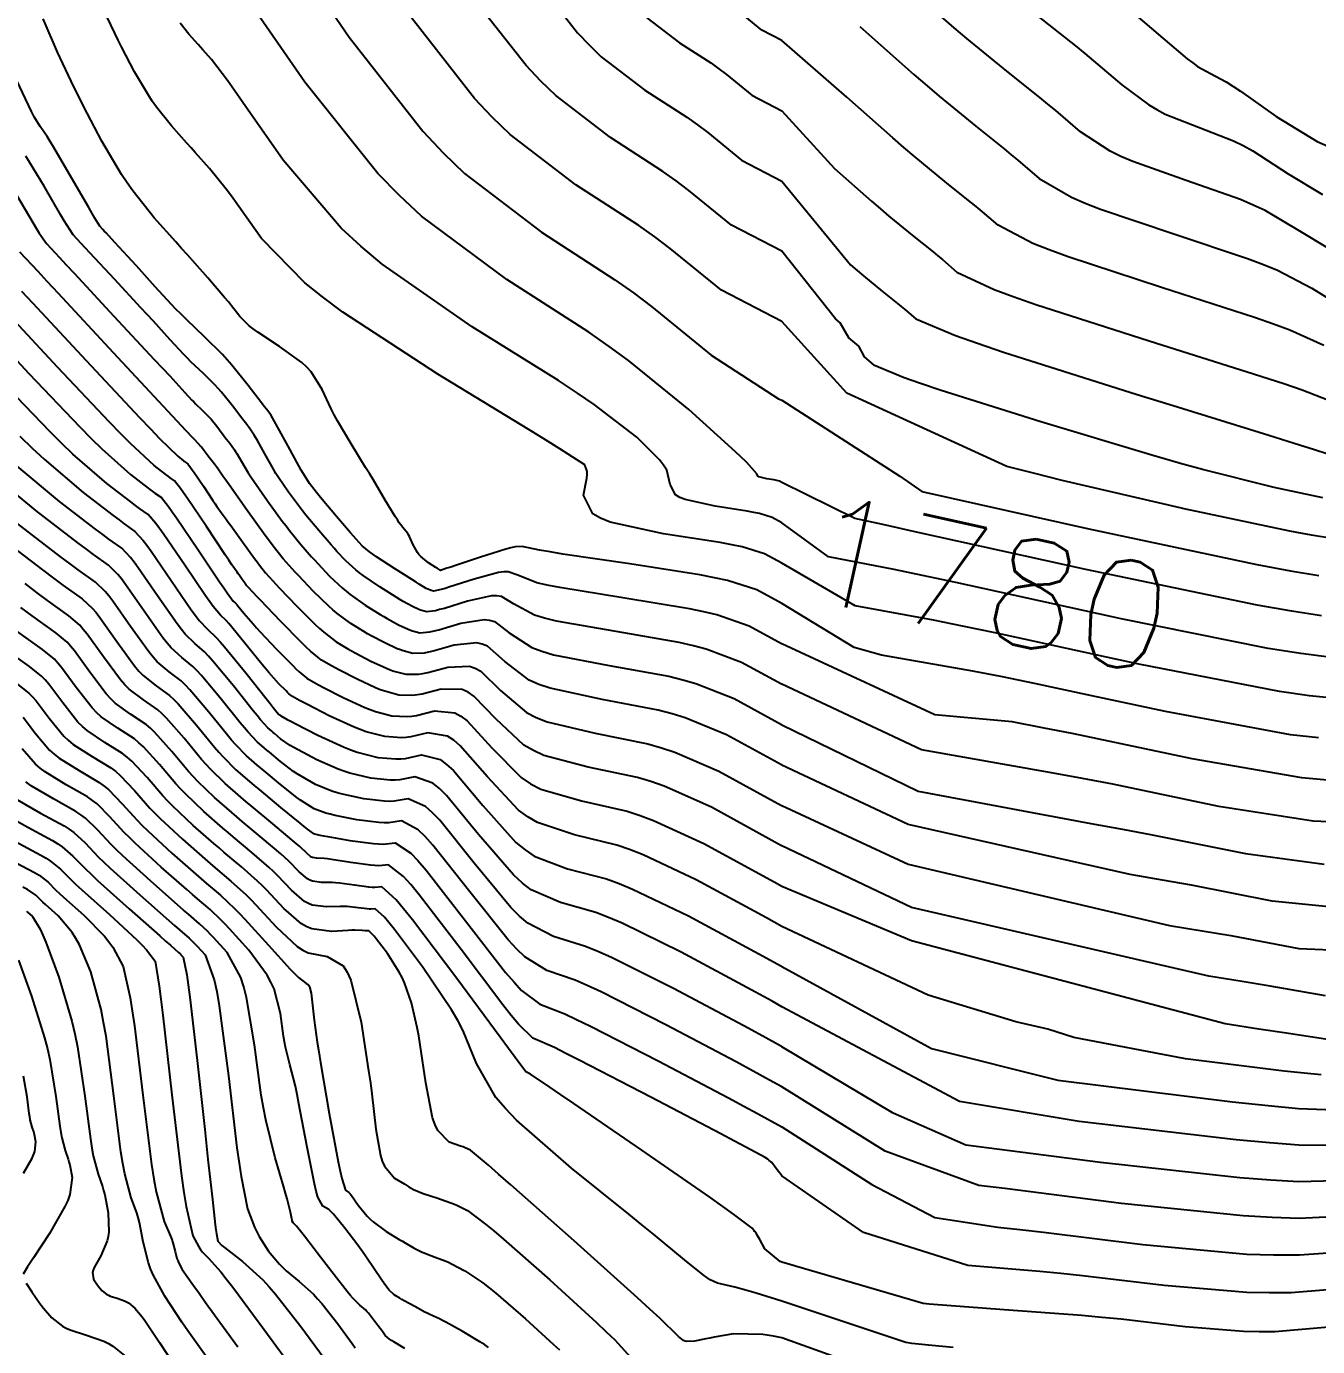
# Model space of a CAD drawing. Header units: metres. Extents: x 837476 to 838477, y 1189012 to 1191014.
# Drawn here: x 837973.39 to 838018.87, y 1189069.16 to 1189115.64 of the extents above; entities that cross this region are included whole.
import ezdxf

# ---------------------------------------------------------------- set-up
doc = ezdxf.new("R2010")
doc.units = ezdxf.units.M
doc.header["$LTSCALE"] = 0.3
doc.layers.add('COTAS 10', color=1, linetype='Continuous')
doc.layers.add('COTAS INT', color=252, linetype='Continuous')
doc.styles.get("Standard").update_dxf_attribs({"font": 'simplex.shx'})

msp = doc.modelspace()

# ---------------------------------------------------------------- linework, layer by layer
at = {"layer": 'COTAS 10'}
for points in [[(838019.526, 1189091.984), (838018.593, 1189092.078), (838017.528, 1189092.224), (838012.58, 1189093.183), (838011.438, 1189093.432), (838007.511, 1189094.288), (838006.37, 1189094.526), (838005.342, 1189094.734), (838002.58, 1189095.24), (838000, 1189096.744), (837999.998, 1189096.745), (837999.388, 1189097.079), (837998.599, 1189097.315), (837998.243, 1189097.389), (837997.829, 1189097.467), (837995.839, 1189097.779), (837993.961, 1189098.192), (837993.618, 1189098.333), (837993.35, 1189098.485), (837993.021, 1189099.133), (837993.131, 1189099.738), (837993.14, 1189099.864), (837993.14, 1189099.972), (837993.064, 1189100.211), (837992.187, 1189100.774), (837991.681, 1189101.086), (837991.063, 1189101.466), (837987.88, 1189103.404), (837984.541, 1189105.583), (837983.823, 1189106.116), (837983.195, 1189106.619), (837981.673, 1189108.179), (837980.822, 1189109.383), (837980.617, 1189109.662), (837980.425, 1189109.916), (837979.843, 1189110.635), (837979.337, 1189111.207), (837979.193, 1189111.369), (837979.047, 1189111.533), (837978.508, 1189112.137), (837977.972, 1189112.804), (837977.829, 1189113.007), (837977.689, 1189113.217), (837977.201, 1189114.045), (837976.744, 1189114.92), (837976.622, 1189115.161), (837976.504, 1189115.402), (837976.094, 1189116.266)], [(838019.054, 1189099.044), (838017.341, 1189099.406), (838014.815, 1189100.043), (838014, 1189100.27), (838013.958, 1189100.281), (838013.033, 1189100.544), (838009.127, 1189101.716), (838005.582, 1189102.839), (838004.885, 1189103.071), (838004.311, 1189103.27), (838003.265, 1189103.704), (838002.995, 1189103.935), (838002.91, 1189104.005), (838002.719, 1189104.39), (838002.359, 1189104.678), (838002.051, 1189105.211), (838001.897, 1189105.343), (838000, 1189107.724), (837998.23, 1189108.644), (837996.732, 1189109.87), (837996.278, 1189110.206), (837995.807, 1189110.54), (837993.964, 1189111.735), (837992.036, 1189113.206), (837991.512, 1189113.714), (837990.991, 1189114.266), (837989.143, 1189116.624)], [(838019.225, 1189107.844), (838018.251, 1189108.439), (838017.025, 1189109.157), (838016.607, 1189109.351), (838016.156, 1189109.543), (838014.241, 1189110.217), (838012.37, 1189110.882), (838011.947, 1189111.068), (838011.564, 1189111.254), (838010.52, 1189111.935), (838009.65, 1189112.679), (838009.376, 1189112.906), (838009.088, 1189113.142), (838007.927, 1189114.069), (838006.52, 1189115.218), (838006.076, 1189115.594), (838005.609, 1189115.995)], [(838019.501, 1189084.623), (838017.27, 1189084.85), (838014.436, 1189085.407), (838013.405, 1189085.589), (838012.268, 1189085.783), (838004.454, 1189087.546), (838000, 1189089.635), (837999.993, 1189089.639), (837998.053, 1189090.701), (837996.6, 1189091.303), (837996.138, 1189091.444), (837995.65, 1189091.574), (837993.674, 1189091.95), (837991.844, 1189092.339), (837991.448, 1189092.476), (837991.1, 1189092.627), (837990.244, 1189093.279), (837989.64, 1189093.817), (837989.452, 1189093.895), (837989.255, 1189093.943), (837988.465, 1189093.861), (837987.724, 1189093.645), (837987.557, 1189093.608), (837987.406, 1189093.581), (837987.001, 1189093.566), (837986.669, 1189093.653), (837986.565, 1189093.69), (837986.455, 1189093.733), (837986.015, 1189093.936), (837985.543, 1189094.188), (837985.412, 1189094.261), (837985.282, 1189094.337), (837984.816, 1189094.624), (837984.33, 1189094.98), (837984.189, 1189095.099), (837984.044, 1189095.227), (837983.494, 1189095.764), (837982.985, 1189096.3), (837982.866, 1189096.428), (837982.756, 1189096.547), (837982.44, 1189096.902), (837982.088, 1189097.348), (837981.955, 1189097.525), (837981.807, 1189097.724), (837981.147, 1189098.636), (837980.532, 1189099.498), (837980.413, 1189099.667), (837980.316, 1189099.805), (837980.148, 1189100.049), (837980.085, 1189100.141), (837980.054, 1189100.182), (837980.018, 1189100.231), (837979.836, 1189100.468), (837979.658, 1189100.697), (837979.595, 1189100.778), (837979.545, 1189100.842), (837979.536, 1189100.853), (837979.534, 1189100.856), (837979.531, 1189100.858), (837979.522, 1189100.867), (837979.513, 1189100.877), (837979.51, 1189100.879), (837979.507, 1189100.882), (837979.497, 1189100.894), (837979.025, 1189101.401), (837976.463, 1189104.151), (837974.519, 1189106.24), (837974.13, 1189106.659), (837973.805, 1189107.008), (837973.168, 1189107.696)], [(837973.163, 1189101.211), (837973.598, 1189100.791), (837974.017, 1189100.401), (837975.394, 1189099.233), (837976.447, 1189098.427), (837976.661, 1189098.266), (837976.842, 1189098.131), (837977.217, 1189097.864), (837977.509, 1189097.543), (837977.637, 1189097.373), (837977.785, 1189097.167), (837978.493, 1189096.134), (837979.202, 1189095.103), (837979.351, 1189094.899), (837979.48, 1189094.73), (837979.777, 1189094.416), (837980.083, 1189094.131), (837980.218, 1189093.98), (837980.374, 1189093.798), (837981.119, 1189092.882), (837981.836, 1189091.979), (837981.974, 1189091.805), (837982.086, 1189091.664), (837982.275, 1189091.432), (837982.298, 1189091.412), (837982.306, 1189091.406), (837982.314, 1189091.399), (837982.35, 1189091.369), (837982.575, 1189091.245), (837982.703, 1189091.178), (837982.86, 1189091.097), (837983.663, 1189090.688), (837984.588, 1189090.264), (837984.821, 1189090.174), (837985.045, 1189090.095), (837985.772, 1189089.907), (837986.41, 1189089.853), (837986.579, 1189089.857), (837986.743, 1189089.871), (837987.306, 1189089.992), (837987.966, 1189089.828), (837988.192, 1189089.661), (837988.436, 1189089.441), (837989.475, 1189088.21), (837990.638, 1189086.911), (837990.96, 1189086.649), (837991.284, 1189086.429), (837992.454, 1189085.987), (837993.821, 1189085.631), (837994.268, 1189085.465), (837994.745, 1189085.27), (837996.718, 1189084.323), (837999.193, 1189082.989), (837999.987, 1189082.55), (838000, 1189082.543), (838005.271, 1189079.661), (838009.726, 1189078.537), (838015.88, 1189077.778), (838017.137, 1189077.645), (838018.2, 1189077.545), (838020.425, 1189077.461)], [(838020.642, 1189071.276), (838017.941, 1189071.057), (838017.169, 1189071.049), (838016.385, 1189071.064), (838013.466, 1189071.309), (838010.588, 1189071.656), (838009.83, 1189071.736), (838009.09, 1189071.809), (838006.559, 1189072.012), (838002.878, 1189073.177), (838000, 1189075.175), (837999.973, 1189075.212), (837999.884, 1189075.331), (837999.808, 1189075.431), (837999.644, 1189075.638), (837999.561, 1189075.719), (837999.536, 1189075.74), (837999.511, 1189075.76), (837999.411, 1189075.825), (837998.729, 1189076.187), (837998.336, 1189076.394), (837997.855, 1189076.647), (837995.383, 1189077.945), (837992.891, 1189079.237), (837992.399, 1189079.486), (837991.991, 1189079.688), (837991.233, 1189080.024), (837990.723, 1189080.519), (837990.473, 1189080.822), (837990.175, 1189081.195), (837988.706, 1189083.14), (837987.232, 1189085.065), (837986.931, 1189085.426), (837986.677, 1189085.712), (837986.146, 1189086.124), (837985.805, 1189086.09), (837985.67, 1189086.096), (837985.518, 1189086.107), (837984.822, 1189086.202), (837984.143, 1189086.31), (837984.001, 1189086.329), (837983.88, 1189086.345), (837983.61, 1189086.363), (837983.474, 1189086.38), (837983.438, 1189086.396), (837983.403, 1189086.415), (837983.278, 1189086.523), (837983.02, 1189086.765), (837982.9, 1189086.87), (837982.758, 1189086.991), (837982.071, 1189087.565), (837981.312, 1189088.197), (837981.125, 1189088.354), (837980.949, 1189088.504), (837980.396, 1189088.984), (837979.877, 1189089.49), (837979.722, 1189089.657), (837979.563, 1189089.836), (837978.946, 1189090.579), (837978.332, 1189091.284), (837978.174, 1189091.439), (837978.021, 1189091.577), (837977.515, 1189091.928), (837977.012, 1189092.305), (837976.861, 1189092.459), (837976.706, 1189092.634), (837976.105, 1189093.443), (837975.535, 1189094.242), (837975.399, 1189094.411), (837975.272, 1189094.556), (837974.894, 1189094.892), (837974.14, 1189095.427), (837973.776, 1189095.698), (837973.345, 1189096.023)], [(837973.284, 1189091.317), (837973.718, 1189090.752), (837974.21, 1189090.164), (837974.371, 1189090.019), (837974.543, 1189089.88), (837975.253, 1189089.44), (837975.96, 1189089.023), (837976.13, 1189088.899), (837976.289, 1189088.77), (837976.772, 1189088.276), (837977.29, 1189087.693), (837977.471, 1189087.51), (837977.668, 1189087.316), (837978.517, 1189086.535), (837979.36, 1189085.794), (837979.555, 1189085.625), (837979.732, 1189085.472), (837980.229, 1189085.05), (837980.723, 1189084.588), (837980.897, 1189084.409), (837981.089, 1189084.207), (837981.917, 1189083.296), (837982.688, 1189082.449), (837982.844, 1189082.288), (837982.974, 1189082.159), (837983.235, 1189081.958), (837983.322, 1189081.909), (837983.343, 1189081.875), (837983.362, 1189081.832), (837983.418, 1189081.605), (837983.464, 1189081.288), (837983.476, 1189081.188), (837983.488, 1189081.082), (837983.53, 1189080.658), (837983.637, 1189079.875), (837983.69, 1189079.543), (837983.753, 1189079.162), (837984.063, 1189077.369), (837984.38, 1189075.666), (837984.446, 1189075.341), (837984.504, 1189075.081), (837984.637, 1189074.669), (837984.75, 1189074.591), (837984.795, 1189074.541), (837984.845, 1189074.478), (837985.077, 1189074.146), (837985.393, 1189073.753), (837985.497, 1189073.65), (837985.607, 1189073.551), (837986.067, 1189073.218), (837986.526, 1189072.937), (837986.636, 1189072.871), (837986.74, 1189072.81), (837987.053, 1189072.63), (837987.33, 1189072.492), (837987.409, 1189072.457), (837987.491, 1189072.424), (837987.796, 1189072.314), (837988.147, 1189072.179), (837988.257, 1189072.13), (837988.372, 1189072.075), (837988.837, 1189071.832), (837989.469, 1189071.404), (837989.691, 1189071.233), (837989.934, 1189071.038), (837990.977, 1189070.141), (837991.965, 1189069.241), (837992.171, 1189069.044)], [(837972.99, 1189086.952), (837973.898, 1189086.469), (837974.086, 1189086.358), (837974.246, 1189086.257), (837974.599, 1189085.973), (837974.968, 1189085.594), (837975.139, 1189085.432), (837975.341, 1189085.246), (837976.318, 1189084.37), (837977.278, 1189083.487), (837977.468, 1189083.297), (837977.627, 1189083.131), (837977.927, 1189082.727), (837978.071, 1189081.854), (837978.131, 1189081.392), (837978.199, 1189080.834), (837978.518, 1189078.023), (837978.86, 1189075.173), (837978.943, 1189074.591), (837979.021, 1189074.098), (837979.259, 1189073.065), (837979.467, 1189072.672), (837979.526, 1189072.582), (837979.585, 1189072.501), (837979.804, 1189072.279), (837980.239, 1189071.793), (837980.435, 1189071.546), (837980.663, 1189071.25), (837981.758, 1189069.775), (837982.892, 1189068.226)], [(837973.287, 1189075.266), (837973.592, 1189075.793), (837973.647, 1189075.917), (837973.689, 1189076.031), (837973.731, 1189076.365), (837973.684, 1189076.612), (837973.67, 1189076.671), (837973.655, 1189076.726), (837973.595, 1189076.893), (837973.528, 1189077.142), (837973.509, 1189077.249), (837973.489, 1189077.373), (837973.416, 1189077.957), (837973.296, 1189078.679)]]:
    msp.add_lwpolyline(points, dxfattribs=at)
at = {"layer": 'COTAS INT'}
for points in [[(837982.676, 1189118.327), (837984.766, 1189115.263), (837987.358, 1189111.954), (837988.089, 1189111.179), (837988.825, 1189110.466), (837991.531, 1189108.403), (837994.117, 1189106.726), (837994.778, 1189106.257), (837995.415, 1189105.785), (837997.516, 1189104.065), (837999.884, 1189102.529), (838000, 1189102.478), (838004.162, 1189099.813), (838004.937, 1189099.27), (838010.816, 1189097.949), (838016.733, 1189096.698), (838017.921, 1189096.477), (838018.913, 1189096.311)], [(837991.332, 1189117.305), (837992.807, 1189115.422), (837993.223, 1189114.981), (837993.642, 1189114.575), (837995.181, 1189113.401), (837996.653, 1189112.448), (837997.029, 1189112.181), (837997.391, 1189111.912), (837998.587, 1189110.934), (838000, 1189110.199), (838002.421, 1189107.254), (838002.66, 1189107.047), (838002.884, 1189106.857), (838003.553, 1189106.307), (838004.074, 1189105.891), (838004.203, 1189105.785), (838004.326, 1189105.684), (838004.716, 1189105.35), (838006.124, 1189104.755), (838006.888, 1189104.488), (838007.814, 1189104.177), (838012.513, 1189102.686), (838013.786, 1189102.292), (838017.153, 1189101.249), (838018.042, 1189100.972), (838018.76, 1189100.747), (838019.923, 1189100.373)], [(838019.01, 1189094.893), (838017.97, 1189095.05), (838016.739, 1189095.265), (838012.115, 1189096.225), (838010.704, 1189096.517), (838004.741, 1189097.841), (838003.555, 1189098.101), (838002.572, 1189098.315), (838000, 1189099.588), (837999.923, 1189099.63), (837999.823, 1189099.66), (837999.778, 1189099.669), (837999.725, 1189099.679), (837999.473, 1189099.719), (837999.235, 1189099.771), (837999.192, 1189099.789), (837999.158, 1189099.808), (837999.116, 1189099.89), (837998.764, 1189100.294), (837998.534, 1189100.516), (837998.246, 1189100.785), (837996.731, 1189102.158), (837994.597, 1189103.884), (837993.92, 1189104.378), (837993.206, 1189104.877), (837990.314, 1189106.736), (837987.315, 1189108.958), (837986.533, 1189109.686), (837985.772, 1189110.464), (837983.197, 1189113.681), (837981.22, 1189116.546)], [(838018.905, 1189090.592), (838017.923, 1189090.704), (838013.518, 1189091.517), (838010.921, 1189092.077), (838008.896, 1189092.512), (838007.777, 1189092.739), (838006.727, 1189092.944), (838003.518, 1189093.51), (838002.554, 1189093.776), (838000, 1189095.322), (837999.997, 1189095.324), (837999.121, 1189095.803), (837998.083, 1189096.129), (837997.633, 1189096.227), (837997.114, 1189096.328), (837994.651, 1189096.72), (837992.292, 1189097.066), (837991.838, 1189097.138), (837991.47, 1189097.2), (837990.859, 1189097.334), (837990.604, 1189097.317), (837990.461, 1189097.283), (837990.286, 1189097.235), (837989.393, 1189096.956), (837988.508, 1189096.663), (837988.339, 1189096.608), (837988.203, 1189096.563), (837987.984, 1189096.492), (837987.979, 1189096.494), (837987.977, 1189096.494), (837987.975, 1189096.495), (837987.968, 1189096.498), (837987.901, 1189096.541), (837987.861, 1189096.566), (837987.812, 1189096.597), (837987.56, 1189096.759), (837987.285, 1189096.981), (837987.222, 1189097.05), (837987.166, 1189097.122), (837987.009, 1189097.409), (837986.89, 1189097.678), (837986.857, 1189097.739), (837986.824, 1189097.793), (837986.704, 1189097.94), (837986.528, 1189098.163), (837986.46, 1189098.265), (837986.383, 1189098.384), (837986.034, 1189098.962), (837985.603, 1189099.687), (837985.475, 1189099.899), (837985.342, 1189100.116), (837984.83, 1189100.942), (837984.346, 1189101.758), (837984.231, 1189101.969), (837984.125, 1189102.173), (837983.808, 1189102.855), (837983.419, 1189103.477), (837983.267, 1189103.644), (837983.095, 1189103.807), (837982.312, 1189104.376), (837981.543, 1189104.873), (837981.381, 1189104.991), (837981.239, 1189105.101), (837980.911, 1189105.428), (837980.623, 1189105.802), (837980.508, 1189105.942), (837980.377, 1189106.097), (837979.779, 1189106.788), (837979.065, 1189107.596), (837978.861, 1189107.825), (837978.656, 1189108.056), (837977.895, 1189108.908), (837977.14, 1189109.848), (837976.938, 1189110.134), (837976.74, 1189110.432), (837976.051, 1189111.599), (837975.406, 1189112.834), (837975.235, 1189113.174), (837975.068, 1189113.513), (837974.491, 1189114.732), (837973.983, 1189115.908)], [(838019.299, 1189097.622), (838018.66, 1189097.729), (838018.086, 1189097.836), (838017.894, 1189097.871), (838014.171, 1189098.659), (838014.078, 1189098.678), (838009.876, 1189099.657), (838008.866, 1189099.908), (838007.922, 1189100.15), (838002.294, 1189102.733), (838000, 1189105.248), (837997.873, 1189106.355), (837996.073, 1189107.828), (837995.528, 1189108.231), (837994.962, 1189108.633), (837992.748, 1189110.069), (837990.431, 1189111.836), (837989.8, 1189112.446), (837989.175, 1189113.11), (837986.954, 1189115.943)], [(837995.247, 1189115.945), (837996.398, 1189115.068), (837997.498, 1189114.355), (837997.779, 1189114.155), (837998.05, 1189113.955), (837998.944, 1189113.223), (838000, 1189112.674), (838001.854, 1189110.643), (838003.165, 1189109.486), (838003.479, 1189109.215), (838003.771, 1189108.966), (838004.647, 1189108.247), (838005.327, 1189107.704), (838005.496, 1189107.565), (838005.657, 1189107.432), (838006.167, 1189106.996), (838007.484, 1189106.38), (838008.152, 1189106.133), (838008.953, 1189105.853), (838012.945, 1189104.569), (838016.619, 1189103.413), (838016.904, 1189103.322), (838017.683, 1189103.067), (838018.326, 1189102.85), (838019.505, 1189102.389)], [(838019.087, 1189104.406), (838017.892, 1189104.952), (838017.325, 1189105.161), (838016.654, 1189105.396), (838013.377, 1189106.451), (838010.092, 1189107.529), (838009.417, 1189107.778), (838008.844, 1189108.005), (838007.618, 1189108.642), (838006.988, 1189109.181), (838006.789, 1189109.345), (838006.581, 1189109.516), (838005.74, 1189110.188), (838004.658, 1189111.076), (838004.298, 1189111.384), (838003.91, 1189111.718), (838002.29, 1189113.148), (838000, 1189115.149), (837999.3, 1189115.513), (837998.709, 1189115.997)], [(838009.02, 1189116.009), (838010.341, 1189114.954), (838010.669, 1189114.686), (838010.981, 1189114.428), (838011.972, 1189113.581), (838012.924, 1189112.879), (838013.211, 1189112.713), (838013.509, 1189112.558), (838014.673, 1189112.1), (838015.906, 1189111.616), (838016.249, 1189111.446), (838016.592, 1189111.259), (838017.833, 1189110.455), (838019.04, 1189109.719)], [(838012.312, 1189116.176), (838013.423, 1189115.227), (838014.284, 1189114.504), (838014.476, 1189114.358), (838014.648, 1189114.234), (838015.105, 1189113.982), (838015.657, 1189113.689), (838015.89, 1189113.54), (838016.158, 1189113.362), (838017.415, 1189112.472), (838018.854, 1189111.593), (838019.237, 1189111.422)], [(838019.268, 1189093.438), (838018.282, 1189093.564), (838017.134, 1189093.744), (838011.956, 1189094.787), (838011.642, 1189094.85), (838006.126, 1189096.065), (838004.962, 1189096.314), (838003.957, 1189096.525), (838001.642, 1189096.971), (838000, 1189098.166), (837999.999, 1189098.167), (837999.656, 1189098.354), (837999.211, 1189098.488), (837999.01, 1189098.529), (837998.777, 1189098.573), (837997.656, 1189098.749), (837996.598, 1189098.981), (837996.405, 1189099.061), (837996.254, 1189099.147), (837996.069, 1189099.511), (837995.947, 1189100.016), (837995.837, 1189100.19), (837995.693, 1189100.379), (837994.898, 1189101.184), (837993.392, 1189102.329), (837992.801, 1189102.732), (837992.134, 1189103.172), (837989.097, 1189105.07), (837985.928, 1189107.271), (837985.178, 1189107.901), (837984.483, 1189108.541), (837982.435, 1189110.93), (837981.021, 1189112.965), (837980.726, 1189113.381), (837980.473, 1189113.735), (837979.908, 1189114.481), (837979.609, 1189114.818), (837979.439, 1189115.01), (837979.12, 1189115.366), (837978.805, 1189115.759)], [(838002.746, 1189115.634), (838004.655, 1189113.95), (838005.116, 1189113.552), (838005.546, 1189113.186), (838006.833, 1189112.128), (838007.834, 1189111.329), (838008.083, 1189111.126), (838008.319, 1189110.93), (838009.069, 1189110.288), (838010.204, 1189109.629), (838010.682, 1189109.423), (838011.231, 1189109.206), (838013.809, 1189108.334), (838016.405, 1189107.469), (838016.966, 1189107.256), (838017.459, 1189107.055), (838018.669, 1189106.422), (838019.41, 1189105.97)], [(838019.217, 1189089.106), (838018.317, 1189089.184), (838014.456, 1189089.85), (838010.281, 1189090.736), (838009.184, 1189090.951), (838008.112, 1189091.154), (838005.388, 1189091.401), (838000, 1189093.901), (837999.996, 1189093.903), (837998.854, 1189094.528), (837997.712, 1189094.923), (837997.259, 1189095.031), (837996.748, 1189095.139), (837994.407, 1189095.528), (837992.18, 1189095.884), (837991.741, 1189095.973), (837991.378, 1189096.056), (837990.705, 1189096.321), (837990.363, 1189096.442), (837990.208, 1189096.436), (837990.028, 1189096.412), (837989.161, 1189096.182), (837988.312, 1189095.909), (837988.144, 1189095.858), (837988.004, 1189095.817), (837987.738, 1189095.761), (837987.651, 1189095.784), (837987.624, 1189095.793), (837987.595, 1189095.805), (837987.48, 1189095.858), (837987.232, 1189096.003), (837987.12, 1189096.073), (837986.989, 1189096.155), (837986.357, 1189096.557), (837985.724, 1189096.973), (837985.592, 1189097.065), (837985.479, 1189097.145), (837985.226, 1189097.35), (837985.007, 1189097.592), (837984.915, 1189097.697), (837984.81, 1189097.818), (837984.316, 1189098.391), (837983.815, 1189098.982), (837983.706, 1189099.115), (837983.609, 1189099.234), (837983.364, 1189099.55), (837983.149, 1189099.89), (837983.071, 1189100.024), (837982.985, 1189100.175), (837982.608, 1189100.863), (837982.253, 1189101.52), (837982.181, 1189101.65), (837982.121, 1189101.759), (837981.998, 1189101.966), (837981.847, 1189102.163), (837981.77, 1189102.265), (837981.676, 1189102.388), (837981.209, 1189103.004), (837980.628, 1189103.721), (837980.463, 1189103.907), (837980.296, 1189104.088), (837979.678, 1189104.697), (837979.027, 1189105.318), (837978.84, 1189105.507), (837978.649, 1189105.703), (837977.935, 1189106.472), (837977.269, 1189107.208), (837977.11, 1189107.384), (837976.961, 1189107.547), (837976.511, 1189108.036), (837976.198, 1189108.371), (837976.136, 1189108.439), (837976.083, 1189108.495), (837975.981, 1189108.606), (837975.807, 1189108.891), (837975.71, 1189109.057), (837975.591, 1189109.262), (837974.985, 1189110.315), (837974.362, 1189111.382), (837974.233, 1189111.595), (837974.123, 1189111.772), (837973.882, 1189112.115), (837973.667, 1189112.465), (837973.574, 1189112.647), (837973.465, 1189112.865), (837972.949, 1189113.961)], [(838019.528, 1189087.621), (838018.712, 1189087.664), (838015.394, 1189088.183), (838011.666, 1189088.959), (838010.591, 1189089.164), (838009.498, 1189089.364), (838004.921, 1189090.175), (838000, 1189092.479), (837999.995, 1189092.482), (837998.587, 1189093.252), (837997.341, 1189093.716), (837996.886, 1189093.835), (837996.382, 1189093.951), (837994.163, 1189094.335), (837992.068, 1189094.703), (837991.643, 1189094.807), (837991.285, 1189094.913), (837990.551, 1189095.307), (837990.122, 1189095.567), (837989.956, 1189095.589), (837989.77, 1189095.589), (837988.929, 1189095.408), (837988.116, 1189095.154), (837987.948, 1189095.108), (837987.805, 1189095.072), (837987.492, 1189095.029), (837987.324, 1189095.073), (837987.271, 1189095.092), (837987.215, 1189095.114), (837986.992, 1189095.217), (837986.669, 1189095.398), (837986.551, 1189095.469), (837986.42, 1189095.549), (837985.843, 1189095.912), (837985.26, 1189096.309), (837985.124, 1189096.409), (837985, 1189096.506), (837984.649, 1189096.821), (837984.333, 1189097.161), (837984.232, 1189097.274), (837984.125, 1189097.394), (837983.691, 1189097.895), (837983.239, 1189098.438), (837983.122, 1189098.585), (837983.008, 1189098.73), (837982.625, 1189099.245), (837982.277, 1189099.759), (837982.185, 1189099.905), (837982.095, 1189100.051), (837981.788, 1189100.592), (837981.53, 1189101.06), (837981.472, 1189101.161), (837981.42, 1189101.25), (837981.277, 1189101.466), (837981.117, 1189101.674), (837981.054, 1189101.757), (837980.982, 1189101.851), (837980.654, 1189102.284), (837980.264, 1189102.765), (837980.153, 1189102.89), (837980.041, 1189103.011), (837979.626, 1189103.42), (837979.189, 1189103.838), (837979.063, 1189103.965), (837978.935, 1189104.096), (837978.455, 1189104.613), (837977.855, 1189105.272), (837977.65, 1189105.495), (837977.429, 1189105.734), (837976.495, 1189106.741), (837975.638, 1189107.661), (837975.467, 1189107.845), (837975.324, 1189108), (837975.043, 1189108.303), (837974.828, 1189108.629), (837974.726, 1189108.797), (837974.606, 1189109), (837974.017, 1189110.015), (837973.376, 1189111.075)], [(837973.049, 1189109.715), (837973.62, 1189108.738), (837973.743, 1189108.537), (837973.849, 1189108.366), (837974.106, 1189107.999), (837974.564, 1189107.504), (837974.798, 1189107.252), (837975.079, 1189106.95), (837976.479, 1189105.446), (837977.898, 1189103.92), (837978.191, 1189103.605), (837978.44, 1189103.336), (837978.976, 1189102.753), (837979.221, 1189102.489), (837979.287, 1189102.422), (837979.351, 1189102.357), (837979.574, 1189102.144), (837979.786, 1189101.935), (837979.844, 1189101.873), (837979.9, 1189101.809), (837980.1, 1189101.563), (837980.289, 1189101.315), (837980.339, 1189101.249), (837980.388, 1189101.186), (837980.557, 1189100.967), (837980.719, 1189100.74), (837980.763, 1189100.672), (837980.808, 1189100.6), (837980.968, 1189100.32), (837981.205, 1189099.928), (837981.299, 1189099.786), (837981.405, 1189099.629), (837981.886, 1189098.94), (837982.408, 1189098.227), (837982.539, 1189098.055), (837982.663, 1189097.893), (837983.065, 1189097.398), (837983.441, 1189096.971), (837983.549, 1189096.851), (837983.659, 1189096.731), (837984.071, 1189096.292), (837984.522, 1189095.866), (837984.656, 1189095.754), (837984.795, 1189095.644), (837985.33, 1189095.268), (837985.851, 1189094.943), (837985.982, 1189094.865), (837986.106, 1189094.793), (837986.503, 1189094.577), (837986.835, 1189094.424), (837986.918, 1189094.391), (837986.996, 1189094.363), (837987.247, 1189094.297), (837987.605, 1189094.326), (837987.752, 1189094.358), (837987.92, 1189094.399), (837988.697, 1189094.635), (837989.513, 1189094.766), (837989.704, 1189094.742), (837989.881, 1189094.692), (837990.397, 1189094.293), (837991.193, 1189093.77), (837991.546, 1189093.642), (837991.956, 1189093.521), (837993.919, 1189093.143), (837996.016, 1189092.762), (837996.512, 1189092.64), (837996.97, 1189092.509), (837998.32, 1189091.977), (837999.994, 1189091.061), (838000, 1189091.058), (838004.804, 1189088.714), (838010.883, 1189087.573), (838011.998, 1189087.376), (838013.051, 1189087.183), (838016.332, 1189086.517), (838019.106, 1189086.143)], [(837973.223, 1189106.32), (837973.608, 1189105.907), (837975.497, 1189103.876), (837977.381, 1189101.868), (837977.762, 1189101.469), (837978.081, 1189101.138), (837978.725, 1189100.506), (837978.928, 1189100.351), (837978.969, 1189100.32), (837979.004, 1189100.294), (837979.076, 1189100.242), (837979.179, 1189100.11), (837979.233, 1189100.033), (837979.298, 1189099.939), (837979.626, 1189099.453), (837979.966, 1189098.946), (837980.04, 1189098.838), (837980.104, 1189098.745), (837980.258, 1189098.529), (837980.43, 1189098.295), (837980.505, 1189098.192), (837980.592, 1189098.072), (837981.005, 1189097.496), (837981.427, 1189096.912), (837981.52, 1189096.786), (837981.603, 1189096.675), (837981.815, 1189096.405), (837982.072, 1189096.123), (837982.183, 1189096.005), (837982.311, 1189095.87), (837982.916, 1189095.235), (837983.565, 1189094.588), (837983.721, 1189094.444), (837983.866, 1189094.315), (837984.302, 1189093.979), (837984.714, 1189093.731), (837984.843, 1189093.657), (837984.979, 1189093.582), (837985.527, 1189093.296), (837986.075, 1189093.043), (837986.211, 1189092.989), (837986.341, 1189092.943), (837986.755, 1189092.834), (837987.207, 1189092.835), (837987.361, 1189092.858), (837987.528, 1189092.89), (837988.233, 1189093.087), (837988.997, 1189093.12), (837989.2, 1189093.048), (837989.4, 1189092.941), (837990.09, 1189092.265), (837991.008, 1189091.484), (837991.351, 1189091.311), (837991.732, 1189091.157), (837993.43, 1189090.758), (837995.284, 1189090.385), (837995.764, 1189090.248), (837996.229, 1189090.096), (837997.786, 1189089.425), (837999.993, 1189088.218), (838000, 1189088.214), (838004.454, 1189086.144), (838013.653, 1189083.993), (838014.812, 1189083.801), (838015.821, 1189083.63), (838018.208, 1189083.183), (838019.896, 1189083.103)], [(838019.146, 1189081.517), (838017.206, 1189081.854), (838016.22, 1189082.014), (838015.038, 1189082.203), (838004.57, 1189084.626), (838000, 1189086.793), (837999.992, 1189086.797), (837997.519, 1189088.15), (837995.858, 1189088.89), (837995.39, 1189089.052), (837994.918, 1189089.197), (837993.186, 1189089.565), (837991.62, 1189089.975), (837991.253, 1189090.145), (837990.915, 1189090.341), (837989.936, 1189091.251), (837989.159, 1189092.066), (837988.948, 1189092.201), (837988.739, 1189092.297), (837988.001, 1189092.314), (837987.331, 1189092.135), (837987.165, 1189092.108), (837987.008, 1189092.089), (837986.509, 1189092.102), (837986.014, 1189092.233), (837985.858, 1189092.288), (837985.695, 1189092.352), (837985.039, 1189092.655), (837984.416, 1189092.977), (837984.274, 1189093.054), (837984.145, 1189093.125), (837983.788, 1189093.335), (837983.401, 1189093.651), (837983.253, 1189093.789), (837983.087, 1189093.948), (837982.339, 1189094.707), (837981.636, 1189095.439), (837981.5, 1189095.582), (837981.387, 1189095.7), (837981.19, 1189095.909), (837981.139, 1189095.974), (837981.119, 1189096.001), (837981.096, 1189096.032), (837980.994, 1189096.173), (837980.894, 1189096.313), (837980.873, 1189096.342), (837980.854, 1189096.367), (837980.813, 1189096.424), (837980.634, 1189096.688), (837980.529, 1189096.845), (837980.4, 1189097.037), (837979.737, 1189098.031), (837979.066, 1189099.027), (837978.933, 1189099.22), (837978.822, 1189099.378), (837978.612, 1189099.648), (837978.463, 1189099.753), (837978.392, 1189099.806), (837978.307, 1189099.87), (837977.892, 1189100.188), (837977.065, 1189100.953), (837976.721, 1189101.3), (837976.326, 1189101.704), (837974.487, 1189103.649), (837972.68, 1189105.591)], [(837971.752, 1189105.276), (837973.477, 1189103.422), (837975.272, 1189101.54), (837975.68, 1189101.13), (837976.049, 1189100.769), (837977.059, 1189099.869), (837977.687, 1189099.389), (837977.923, 1189099.212), (837978.147, 1189099.053), (837978.403, 1189098.737), (837978.532, 1189098.557), (837978.686, 1189098.338), (837979.448, 1189097.211), (837980.2, 1189096.09), (837980.347, 1189095.875), (837980.468, 1189095.7), (837980.682, 1189095.412), (837980.764, 1189095.334), (837980.801, 1189095.292), (837980.844, 1189095.242), (837981.049, 1189094.989), (837981.376, 1189094.605), (837981.496, 1189094.472), (837981.627, 1189094.328), (837982.208, 1189093.713), (837982.774, 1189093.137), (837982.897, 1189093.017), (837983.005, 1189092.915), (837983.275, 1189092.69), (837983.576, 1189092.518), (837983.705, 1189092.45), (837983.853, 1189092.372), (837984.55, 1189092.015), (837985.315, 1189091.662), (837985.505, 1189091.587), (837985.686, 1189091.522), (837986.263, 1189091.371), (837986.809, 1189091.344), (837986.97, 1189091.358), (837987.135, 1189091.38), (837987.77, 1189091.54), (837988.481, 1189091.474), (837988.696, 1189091.354), (837988.918, 1189091.191), (837989.782, 1189090.237), (837990.823, 1189089.197), (837991.155, 1189088.98), (837991.508, 1189088.793), (837992.942, 1189088.372), (837994.552, 1189088.008), (837995.016, 1189087.857), (837995.487, 1189087.683), (837997.252, 1189086.874), (837999.728, 1189085.526), (838000, 1189085.374), (838004.57, 1189083.457), (838015.616, 1189080.538), (838016.805, 1189080.355), (838017.781, 1189080.205), (838019.522, 1189079.942)], [(838018.996, 1189078.728), (838018.4, 1189078.786), (838017.694, 1189078.862), (838014.216, 1189079.293), (838010.287, 1189080.048), (838009.371, 1189080.332), (838008.249, 1189080.595), (838005.154, 1189081.53), (838000, 1189083.958), (837999.461, 1189084.258), (837996.985, 1189085.599), (837995.116, 1189086.477), (837994.642, 1189086.661), (837994.187, 1189086.82), (837992.698, 1189087.18), (837991.396, 1189087.611), (837991.058, 1189087.814), (837990.73, 1189088.054), (837989.629, 1189089.224), (837988.677, 1189090.316), (837988.444, 1189090.507), (837988.224, 1189090.651), (837987.538, 1189090.766), (837986.939, 1189090.626), (837986.774, 1189090.607), (837986.61, 1189090.598), (837986.018, 1189090.639), (837985.359, 1189090.812), (837985.152, 1189090.886), (837984.935, 1189090.972), (837984.062, 1189091.374), (837983.29, 1189091.767), (837983.136, 1189091.846), (837983.008, 1189091.912), (837982.761, 1189092.046), (837982.641, 1189092.146), (837982.593, 1189092.191), (837982.538, 1189092.244), (837982.287, 1189092.5), (837981.931, 1189092.896), (837981.811, 1189093.038), (837981.682, 1189093.193), (837981.136, 1189093.869), (837980.628, 1189094.496), (837980.522, 1189094.62), (837980.432, 1189094.722), (837980.23, 1189094.914), (837979.974, 1189095.215), (837979.849, 1189095.387), (837979.701, 1189095.597), (837978.97, 1189096.672), (837978.236, 1189097.752), (837978.084, 1189097.965), (837977.956, 1189098.14), (837977.682, 1189098.459), (837977.382, 1189098.671), (837977.238, 1189098.779), (837977.067, 1189098.908), (837976.226, 1189099.551), (837975.033, 1189100.585), (837974.639, 1189100.961), (837974.217, 1189101.375), (837972.466, 1189103.195)], [(838020.831, 1189075.032), (838018.215, 1189074.966), (838017.23, 1189075.018), (838016.131, 1189075.099), (838011.222, 1189075.646), (838006.484, 1189076.257), (838003.928, 1189077.383), (838000, 1189079.718), (837999.989, 1189079.724), (837999.327, 1189080.088), (837998.658, 1189080.452), (837996.184, 1189081.772), (837994.004, 1189082.857), (837993.52, 1189083.074), (837993.089, 1189083.254), (837991.965, 1189083.602), (837991.059, 1189084.065), (837990.765, 1189084.318), (837990.453, 1189084.625), (837989.167, 1189086.182), (837987.955, 1189087.691), (837987.688, 1189087.967), (837987.45, 1189088.181), (837986.842, 1189088.445), (837986.351, 1189088.362), (837986.187, 1189088.357), (837986.012, 1189088.361), (837985.28, 1189088.444), (837984.527, 1189088.606), (837984.338, 1189088.659), (837984.157, 1189088.717), (837983.577, 1189088.957), (837983.069, 1189089.241), (837982.935, 1189089.326), (837982.803, 1189089.415), (837982.347, 1189089.758), (837981.953, 1189090.085), (837981.861, 1189090.163), (837981.775, 1189090.235), (837981.523, 1189090.453), (837981.203, 1189090.795), (837981.073, 1189090.946), (837980.927, 1189091.122), (837980.25, 1189091.961), (837979.557, 1189092.792), (837979.4, 1189092.964), (837979.259, 1189093.109), (837978.872, 1189093.421), (837978.493, 1189093.76), (837978.355, 1189093.923), (837978.203, 1189094.115), (837977.538, 1189095.058), (837976.885, 1189095.997), (837976.742, 1189096.188), (837976.614, 1189096.348), (837976.288, 1189096.675), (837975.761, 1189097.049), (837975.507, 1189097.239), (837975.206, 1189097.466), (837973.728, 1189098.596), (837971.985, 1189100.032)], [(838020.628, 1189076.246), (838018.208, 1189076.255), (838017.184, 1189076.331), (838016.006, 1189076.439), (838010.474, 1189077.092), (838006.264, 1189077.792), (838000, 1189081.129), (837999.657, 1189081.319), (837998.926, 1189081.721), (837996.451, 1189083.047), (837994.375, 1189084.064), (837993.894, 1189084.269), (837993.455, 1189084.442), (837992.209, 1189084.795), (837991.171, 1189085.247), (837990.863, 1189085.483), (837990.545, 1189085.768), (837989.321, 1189087.196), (837988.195, 1189088.566), (837987.94, 1189088.814), (837987.708, 1189089.004), (837987.074, 1189089.219), (837986.547, 1189089.116), (837986.383, 1189089.107), (837986.211, 1189089.107), (837985.526, 1189089.176), (837984.786, 1189089.35), (837984.579, 1189089.417), (837984.372, 1189089.491), (837983.62, 1189089.823), (837982.965, 1189090.169), (837982.819, 1189090.252), (837982.689, 1189090.33), (837982.348, 1189090.563), (837982.134, 1189090.742), (837982.083, 1189090.784), (837982.036, 1189090.824), (837981.899, 1189090.942), (837981.644, 1189091.23), (837981.524, 1189091.376), (837981.381, 1189091.55), (837980.685, 1189092.421), (837979.966, 1189093.295), (837979.809, 1189093.472), (837979.671, 1189093.62), (837979.325, 1189093.919), (837978.987, 1189094.245), (837978.853, 1189094.411), (837978.703, 1189094.609), (837978.015, 1189095.596), (837977.335, 1189096.582), (837977.189, 1189096.78), (837977.062, 1189096.945), (837976.753, 1189097.27), (837976.302, 1189097.59), (837976.084, 1189097.752), (837975.826, 1189097.946), (837974.561, 1189098.914), (837973.001, 1189100.217)], [(838021.035, 1189073.817), (838018.222, 1189073.677), (838017.276, 1189073.704), (838016.257, 1189073.76), (838011.97, 1189074.2), (838007.852, 1189074.723), (838006.939, 1189074.831), (838003.637, 1189076.039), (838000, 1189078.304), (837999.569, 1189078.545), (837998.997, 1189078.856), (837998.391, 1189079.184), (837995.917, 1189080.496), (837993.633, 1189081.65), (837993.146, 1189081.878), (837992.723, 1189082.065), (837991.721, 1189082.409), (837990.947, 1189082.883), (837990.668, 1189083.152), (837990.36, 1189083.481), (837989.014, 1189085.168), (837987.714, 1189086.816), (837987.436, 1189087.12), (837987.193, 1189087.358), (837986.61, 1189087.671), (837986.155, 1189087.607), (837985.992, 1189087.607), (837985.813, 1189087.616), (837985.034, 1189087.712), (837984.267, 1189087.861), (837984.096, 1189087.902), (837983.942, 1189087.943), (837983.534, 1189088.091), (837983.174, 1189088.313), (837983.05, 1189088.401), (837982.916, 1189088.5), (837982.345, 1189088.952), (837981.773, 1189089.428), (837981.638, 1189089.541), (837981.513, 1189089.647), (837981.147, 1189089.963), (837980.761, 1189090.36), (837980.623, 1189090.516), (837980.472, 1189090.693), (837979.815, 1189091.5), (837979.149, 1189092.29), (837978.992, 1189092.455), (837978.846, 1189092.598), (837978.42, 1189092.924), (837977.999, 1189093.275), (837977.857, 1189093.435), (837977.704, 1189093.621), (837977.06, 1189094.519), (837976.435, 1189095.412), (837976.294, 1189095.595), (837976.167, 1189095.751), (837975.823, 1189096.081), (837975.221, 1189096.508), (837974.93, 1189096.725), (837974.586, 1189096.985), (837972.895, 1189098.277)], [(837972.063, 1189097.959), (837973.965, 1189096.504), (837974.353, 1189096.212), (837974.68, 1189095.968), (837975.359, 1189095.486), (837975.72, 1189095.154), (837975.846, 1189095.003), (837975.985, 1189094.827), (837976.583, 1189093.981), (837977.205, 1189093.127), (837977.359, 1189092.947), (837977.505, 1189092.79), (837977.967, 1189092.426), (837978.434, 1189092.088), (837978.583, 1189091.947), (837978.74, 1189091.787), (837979.38, 1189091.04), (837980.017, 1189090.265), (837980.173, 1189090.087), (837980.319, 1189089.925), (837980.772, 1189089.473), (837981.252, 1189089.058), (837981.416, 1189088.92), (837981.593, 1189088.771), (837982.344, 1189088.147), (837983.03, 1189087.585), (837983.166, 1189087.475), (837983.279, 1189087.385), (837983.491, 1189087.225), (837983.727, 1189087.169), (837983.854, 1189087.145), (837984.008, 1189087.116), (837984.788, 1189086.981), (837985.614, 1189086.87), (837985.796, 1189086.857), (837985.958, 1189086.852), (837986.378, 1189086.898), (837986.935, 1189086.535), (837987.183, 1189086.273), (837987.473, 1189085.94), (837988.86, 1189084.154), (837990.268, 1189082.338), (837990.57, 1189081.987), (837990.835, 1189081.701), (837991.477, 1189081.217), (837992.357, 1189080.877), (837992.773, 1189080.682), (837993.262, 1189080.444), (837995.65, 1189079.221), (837998.123, 1189077.915), (837998.667, 1189077.625), (837999.149, 1189077.366), (838000, 1189076.897), (838003.169, 1189074.871), (838005.388, 1189073.703), (838007.607, 1189073.366), (838008.385, 1189073.284), (838009.22, 1189073.19), (838012.718, 1189072.755), (838016.382, 1189072.421), (838017.322, 1189072.391), (838018.23, 1189072.388), (838021.238, 1189072.602)], [(838019.264, 1189069.84), (838017.363, 1189069.686), (838016.819, 1189069.681), (838016.268, 1189069.691), (838014.214, 1189069.863), (838011.956, 1189070.123), (838011.276, 1189070.189), (838010.573, 1189070.252), (838007.836, 1189070.457), (838005.193, 1189070.656), (838004.985, 1189070.675), (838000, 1189072.129), (837999.945, 1189072.157), (837999.402, 1189072.598), (837999.225, 1189072.93), (837999.189, 1189072.995), (837999.158, 1189073.05), (837999.095, 1189073.152), (837999.057, 1189073.197), (837999.042, 1189073.216), (837999.026, 1189073.237), (837998.952, 1189073.337), (837998.305, 1189073.828), (837997.928, 1189074.096), (837997.464, 1189074.422), (837995.074, 1189076.077), (837992.677, 1189077.722), (837992.209, 1189078.041), (837991.827, 1189078.301), (837991.152, 1189078.749), (837991.053, 1189078.801), (837991.034, 1189078.811), (837991.018, 1189078.819), (837990.989, 1189078.832), (837990.611, 1189079.338), (837990.375, 1189079.656), (837990.083, 1189080.052), (837988.552, 1189082.126), (837986.991, 1189084.19), (837986.679, 1189084.579), (837986.419, 1189084.889), (837985.914, 1189085.35), (837985.667, 1189085.326), (837985.569, 1189085.33), (837985.458, 1189085.338), (837984.953, 1189085.407), (837984.416, 1189085.482), (837984.285, 1189085.494), (837984.162, 1189085.502), (837983.785, 1189085.501), (837983.467, 1189085.543), (837983.382, 1189085.579), (837983.298, 1189085.625), (837983.006, 1189085.877), (837982.634, 1189086.254), (837982.499, 1189086.378), (837982.351, 1189086.511), (837981.703, 1189087.062), (837980.996, 1189087.652), (837980.811, 1189087.808), (837980.631, 1189087.962), (837980.02, 1189088.494), (837979.435, 1189089.055), (837979.272, 1189089.228), (837979.108, 1189089.408), (837978.511, 1189090.118), (837977.923, 1189090.781), (837977.765, 1189090.931), (837977.609, 1189091.066), (837977.062, 1189091.431), (837976.518, 1189091.82), (837976.363, 1189091.971), (837976.207, 1189092.14), (837975.628, 1189092.905), (837975.085, 1189093.657), (837974.951, 1189093.818), (837974.825, 1189093.959), (837974.429, 1189094.297), (837973.599, 1189094.886), (837973.199, 1189095.185)], [(838006.039, 1189069.133), (838005.291, 1189069.202), (838004.586, 1189069.273), (838004.364, 1189069.301), (838000, 1189070.764), (837999.098, 1189071.037), (837998.683, 1189071.159), (837998.342, 1189071.255), (837997.732, 1189071.396), (837997.48, 1189071.51), (837997.364, 1189071.59), (837997.228, 1189071.689), (837996.571, 1189072.222), (837995.481, 1189073.122), (837995.072, 1189073.453), (837994.617, 1189073.82), (837992.588, 1189075.441), (837990.657, 1189077.134), (837990.264, 1189077.546), (837989.933, 1189077.934), (837989.247, 1189079.131), (837988.783, 1189080.284), (837988.591, 1189080.644), (837988.371, 1189081.022), (837987.349, 1189082.537), (837986.362, 1189083.842), (837986.165, 1189084.088), (837986.001, 1189084.285), (837985.683, 1189084.577), (837985.528, 1189084.561), (837985.467, 1189084.564), (837985.398, 1189084.569), (837985.084, 1189084.612), (837984.689, 1189084.654), (837984.569, 1189084.658), (837984.445, 1189084.66), (837983.96, 1189084.64), (837983.459, 1189084.706), (837983.326, 1189084.762), (837983.194, 1189084.835), (837982.734, 1189085.232), (837982.247, 1189085.742), (837982.099, 1189085.885), (837981.944, 1189086.03), (837981.334, 1189086.559), (837980.68, 1189087.107), (837980.497, 1189087.262), (837980.313, 1189087.42), (837979.644, 1189088.004), (837978.994, 1189088.62), (837978.822, 1189088.798), (837978.654, 1189088.979), (837978.076, 1189089.658), (837977.515, 1189090.279), (837977.356, 1189090.423), (837977.197, 1189090.555), (837976.61, 1189090.933), (837976.024, 1189091.335), (837975.865, 1189091.483), (837975.708, 1189091.646), (837975.15, 1189092.366), (837974.635, 1189093.072), (837974.504, 1189093.226), (837974.378, 1189093.362), (837973.965, 1189093.703), (837973.059, 1189094.345)], [(838004.476, 1189067.864), (838000, 1189069.474), (837999.706, 1189069.533), (837999.331, 1189069.592), (837998.301, 1189069.611), (837997.62, 1189069.492), (837997.464, 1189069.464), (837997.322, 1189069.437), (837996.928, 1189069.358), (837996.658, 1189069.342), (837996.595, 1189069.356), (837996.536, 1189069.377), (837996.364, 1189069.519), (837995.715, 1189070.152), (837995.355, 1189070.483), (837994.917, 1189070.881), (837992.688, 1189072.88), (837990.462, 1189074.855), (837990.026, 1189075.238), (837989.67, 1189075.549), (837989.036, 1189076.081), (837988.848, 1189076.164), (837988.772, 1189076.192), (837988.686, 1189076.223), (837988.29, 1189076.355), (837987.88, 1189076.766), (837987.786, 1189076.972), (837987.7, 1189077.219), (837987.457, 1189078.446), (837987.266, 1189079.784), (837987.212, 1189080.101), (837987.159, 1189080.395), (837986.963, 1189081.263), (837986.712, 1189081.966), (837986.624, 1189082.155), (837986.527, 1189082.342), (837986.107, 1189082.999), (837985.718, 1189083.514), (837985.641, 1189083.611), (837985.576, 1189083.688), (837985.451, 1189083.803), (837985.39, 1189083.797), (837985.366, 1189083.798), (837985.339, 1189083.8), (837985.215, 1189083.817), (837984.961, 1189083.826), (837984.853, 1189083.823), (837984.727, 1189083.817), (837984.135, 1189083.778), (837983.452, 1189083.869), (837983.269, 1189083.946), (837983.089, 1189084.044), (837982.461, 1189084.587), (837981.861, 1189085.23), (837981.698, 1189085.393), (837981.537, 1189085.549), (837980.966, 1189086.056), (837980.364, 1189086.562), (837980.183, 1189086.717), (837979.996, 1189086.878), (837979.268, 1189087.514), (837978.552, 1189088.186), (837978.372, 1189088.369), (837978.199, 1189088.55), (837977.642, 1189089.197), (837977.106, 1189089.776), (837976.947, 1189089.915), (837976.784, 1189090.044), (837976.157, 1189090.435), (837975.531, 1189090.85), (837975.367, 1189090.995), (837975.209, 1189091.152), (837974.673, 1189091.828), (837974.185, 1189092.487), (837974.056, 1189092.634), (837973.93, 1189092.765), (837973.5, 1189093.109), (837972.518, 1189093.805)], [(837973.035, 1189092.514), (837973.483, 1189092.167), (837973.608, 1189092.041), (837973.735, 1189091.902), (837974.195, 1189091.29), (837974.709, 1189090.658), (837974.869, 1189090.507), (837975.037, 1189090.365), (837975.705, 1189089.938), (837976.372, 1189089.534), (837976.539, 1189089.407), (837976.698, 1189089.273), (837977.207, 1189088.737), (837977.745, 1189088.122), (837977.921, 1189087.939), (837978.11, 1189087.751), (837978.893, 1189087.025), (837979.678, 1189086.336), (837979.869, 1189086.171), (837980.048, 1189086.017), (837980.597, 1189085.553), (837981.13, 1189085.068), (837981.298, 1189084.901), (837981.475, 1189084.719), (837982.189, 1189083.941), (837982.935, 1189083.25), (837983.132, 1189083.122), (837983.324, 1189083.022), (837983.986, 1189082.892), (837984.556, 1189082.567), (837984.691, 1189082.345), (837984.816, 1189082.066), (837985.185, 1189080.58), (837985.449, 1189078.872), (837985.508, 1189078.452), (837985.561, 1189078.056), (837985.699, 1189076.817), (837985.861, 1189075.892), (837985.927, 1189075.693), (837986.004, 1189075.519), (837986.36, 1189075.097), (837986.718, 1189074.877), (837986.796, 1189074.83), (837986.864, 1189074.788), (837987.034, 1189074.689), (837987.226, 1189074.608), (837987.309, 1189074.577), (837987.404, 1189074.544), (837987.856, 1189074.394), (837988.347, 1189074.223), (837988.468, 1189074.176), (837988.581, 1189074.128), (837988.936, 1189073.956), (837989.57, 1189073.477), (837989.859, 1189073.235), (837990.198, 1189072.946), (837991.832, 1189071.511), (837993.476, 1189070.013), (837993.82, 1189069.685), (837994.116, 1189069.395), (837994.786, 1189068.661)], [(837989.669, 1189069.129), (837989.524, 1189069.23), (837989.369, 1189069.332), (837988.737, 1189069.708), (837988.163, 1189070.021), (837988.046, 1189070.083), (837987.946, 1189070.135), (837987.736, 1189070.234), (837987.577, 1189070.304), (837987.51, 1189070.337), (837987.433, 1189070.377), (837987.073, 1189070.571), (837986.704, 1189070.776), (837986.621, 1189070.823), (837986.547, 1189070.865), (837986.351, 1189070.981), (837986.164, 1189071.164), (837986.096, 1189071.248), (837986.022, 1189071.347), (837985.693, 1189071.826), (837985.299, 1189072.407), (837985.184, 1189072.57), (837985.066, 1189072.734), (837984.615, 1189073.335), (837984.21, 1189073.823), (837984.121, 1189073.915), (837984.041, 1189073.989), (837983.834, 1189074.102), (837983.659, 1189074.426), (837983.6, 1189074.633), (837983.537, 1189074.891), (837983.268, 1189076.246), (837982.995, 1189077.71), (837982.929, 1189078.035), (837982.867, 1189078.327), (837982.676, 1189079.093), (837982.525, 1189079.698), (837982.489, 1189079.888), (837982.454, 1189080.088), (837982.346, 1189080.89), (837982.119, 1189081.757), (837982.008, 1189081.998), (837981.877, 1189082.239), (837981.234, 1189083.114), (837980.55, 1189083.867), (837980.394, 1189084.032), (837980.253, 1189084.178), (837979.861, 1189084.547), (837979.416, 1189084.927), (837979.24, 1189085.079), (837979.043, 1189085.252), (837978.141, 1189086.045), (837977.226, 1189086.881), (837977.021, 1189087.08), (837976.835, 1189087.265), (837976.338, 1189087.816), (837975.881, 1189088.268), (837975.721, 1189088.39), (837975.547, 1189088.512), (837974.8, 1189088.943), (837974.049, 1189089.395), (837973.873, 1189089.531), (837973.711, 1189089.671), (837973.24, 1189090.213)], [(837986.72, 1189069.097), (837986.333, 1189069.328), (837986.253, 1189069.38), (837986.185, 1189069.427), (837986.036, 1189069.553), (837985.934, 1189069.688), (837985.896, 1189069.74), (837985.853, 1189069.798), (837985.66, 1189070.061), (837985.445, 1189070.334), (837985.389, 1189070.397), (837985.333, 1189070.456), (837985.143, 1189070.626), (837984.892, 1189070.872), (837984.799, 1189070.978), (837984.695, 1189071.101), (837984.235, 1189071.683), (837983.753, 1189072.312), (837983.636, 1189072.464), (837983.527, 1189072.607), (837983.191, 1189073.044), (837982.953, 1189073.346), (837982.906, 1189073.403), (837982.866, 1189073.449), (837982.789, 1189073.522), (837982.759, 1189073.578), (837982.749, 1189073.614), (837982.738, 1189073.659), (837982.691, 1189073.894), (837982.578, 1189074.365), (837982.525, 1189074.558), (837982.462, 1189074.779), (837982.159, 1189075.804), (837981.825, 1189077.147), (837981.743, 1189077.569), (837981.666, 1189078.012), (837981.427, 1189079.791), (837981.152, 1189081.457), (837981.053, 1189081.828), (837980.943, 1189082.16), (837980.461, 1189083.033), (837979.979, 1189083.565), (837979.869, 1189083.681), (837979.769, 1189083.784), (837979.492, 1189084.045), (837979.099, 1189084.382), (837978.926, 1189084.533), (837978.725, 1189084.709), (837977.765, 1189085.556), (837976.785, 1189086.446), (837976.57, 1189086.65), (837976.381, 1189086.836), (837975.903, 1189087.355), (837975.472, 1189087.765), (837975.312, 1189087.882), (837975.135, 1189088.001), (837974.348, 1189088.445), (837973.556, 1189088.91), (837973.375, 1189089.043)], [(837973.062, 1189088.425), (837973.895, 1189087.947), (837974.722, 1189087.491), (837974.903, 1189087.374), (837975.064, 1189087.262), (837975.468, 1189086.894), (837975.926, 1189086.408), (837976.12, 1189086.221), (837976.343, 1189086.011), (837977.389, 1189085.066), (837978.407, 1189084.167), (837978.612, 1189083.987), (837978.783, 1189083.837), (837979.124, 1189083.542), (837979.285, 1189083.39), (837979.343, 1189083.33), (837979.407, 1189083.262), (837979.688, 1189082.953), (837980.008, 1189082.08), (837980.097, 1189081.658), (837980.186, 1189081.157), (837980.508, 1189078.693), (837980.808, 1189076.165), (837980.884, 1189075.623), (837980.956, 1189075.15), (837981.187, 1189074.011), (837981.428, 1189073.362), (837981.505, 1189073.197), (837981.587, 1189073.038), (837981.922, 1189072.519), (837982.309, 1189072.064), (837982.425, 1189071.947), (837982.543, 1189071.832), (837983.001, 1189071.449), (837983.501, 1189071.003), (837983.647, 1189070.848), (837983.796, 1189070.681), (837984.359, 1189069.966), (837984.866, 1189069.274), (837984.979, 1189069.121)], [(837972.568, 1189087.94), (837973.443, 1189087.45), (837974.31, 1189086.98), (837974.495, 1189086.866), (837974.655, 1189086.76), (837975.034, 1189086.434), (837975.472, 1189085.979), (837975.67, 1189085.791), (837975.901, 1189085.576), (837977.014, 1189084.576), (837978.09, 1189083.625), (837978.298, 1189083.441), (837978.467, 1189083.292), (837978.756, 1189083.039), (837978.801, 1189082.996), (837978.818, 1189082.979), (837978.836, 1189082.96), (837978.915, 1189082.872), (837979.046, 1189082.252), (837979.097, 1189081.897), (837979.154, 1189081.462), (837979.411, 1189079.232), (837979.674, 1189076.809), (837979.789, 1189075.748), (837979.943, 1189074.336), (837980.044, 1189073.451), (837980.066, 1189073.277), (837980.085, 1189073.133), (837980.131, 1189072.871), (837980.282, 1189072.724), (837980.368, 1189072.654), (837980.473, 1189072.57), (837981.009, 1189072.16), (837981.725, 1189071.507), (837981.942, 1189071.271), (837982.169, 1189071.011), (837983.058, 1189069.871), (837983.879, 1189068.75)], [(837972.538, 1189086.454), (837973.485, 1189085.958), (837973.677, 1189085.85), (837973.838, 1189085.754), (837974.164, 1189085.513), (837974.432, 1189085.237), (837974.557, 1189085.12), (837974.703, 1189084.985), (837975.413, 1189084.348), (837976.143, 1189083.613), (837976.303, 1189083.415), (837976.443, 1189083.221), (837976.798, 1189082.54), (837977.047, 1189081.443), (837977.121, 1189080.985), (837977.198, 1189080.46), (837977.498, 1189078.01), (837977.804, 1189075.573), (837977.886, 1189075.057), (837977.966, 1189074.611), (837978.244, 1189073.571), (837978.468, 1189073.049), (837978.514, 1189072.928), (837978.553, 1189072.818), (837978.636, 1189072.507), (837978.698, 1189072.263), (837978.723, 1189072.195), (837978.752, 1189072.126), (837978.886, 1189071.878), (837979.281, 1189071.309), (837979.475, 1189071.038), (837979.705, 1189070.719), (837980.838, 1189069.157)], [(837980.314, 1189067.996), (837979.316, 1189069.384), (837979.085, 1189069.715), (837978.872, 1189070.022), (837978.266, 1189070.934), (837977.858, 1189071.69), (837977.77, 1189071.898), (837977.693, 1189072.105), (837977.507, 1189072.848), (837977.372, 1189073.536), (837977.327, 1189073.708), (837977.28, 1189073.872), (837977.082, 1189074.402), (837976.856, 1189075.244), (837976.791, 1189075.605), (837976.725, 1189076.023), (837976.477, 1189077.996), (837976.198, 1189080.086), (837976.112, 1189080.578), (837976.022, 1189081.031), (837975.668, 1189082.354), (837975.26, 1189083.31), (837975.137, 1189083.533), (837975.009, 1189083.738), (837974.508, 1189084.326), (837974.065, 1189084.723), (837973.974, 1189084.807), (837973.897, 1189084.881), (837973.729, 1189085.052), (837973.429, 1189085.251), (837973.268, 1189085.342)], [(837973.392, 1189084.495), (837973.428, 1189084.461), (837973.603, 1189084.304), (837973.874, 1189083.864), (837973.971, 1189083.651), (837974.077, 1189083.4), (837974.539, 1189082.167), (837974.998, 1189080.62), (837975.103, 1189080.171), (837975.197, 1189079.713), (837975.457, 1189077.983), (837975.647, 1189076.473), (837975.697, 1189076.153), (837975.747, 1189075.877), (837975.92, 1189075.232), (837976.075, 1189074.8), (837976.114, 1189074.657), (837976.152, 1189074.504), (837976.272, 1189073.866), (837976.298, 1189073.207), (837976.276, 1189073.04), (837976.242, 1189072.88), (837976.011, 1189072.361), (837975.78, 1189071.945), (837975.746, 1189071.85), (837975.725, 1189071.765), (837975.754, 1189071.53), (837975.87, 1189071.361), (837975.904, 1189071.316), (837975.938, 1189071.273), (837976.067, 1189071.124), (837976.227, 1189070.998), (837976.281, 1189070.969), (837976.34, 1189070.942), (837976.587, 1189070.865), (837976.85, 1189070.774), (837976.919, 1189070.738), (837976.986, 1189070.699), (837977.211, 1189070.517), (837977.474, 1189070.204), (837977.564, 1189070.081), (837977.662, 1189069.942), (837978.077, 1189069.309), (837978.622, 1189068.482)], [(837973.12, 1189082.764), (837973.578, 1189081.501), (837974.036, 1189080.031), (837974.135, 1189079.644), (837974.222, 1189079.266), (837974.436, 1189077.97), (837974.568, 1189076.923), (837974.603, 1189076.701), (837974.637, 1189076.51), (837974.757, 1189076.063), (837974.865, 1189075.763), (837974.892, 1189075.664), (837974.918, 1189075.558), (837975.002, 1189075.116), (837974.926, 1189074.516), (837974.851, 1189074.311), (837974.753, 1189074.089), (837974.206, 1189073.144), (837973.638, 1189072.281), (837973.527, 1189072.111), (837973.436, 1189071.97), (837973.275, 1189071.708)], [(837973.385, 1189071.397), (837973.583, 1189071.087), (837973.839, 1189070.716), (837973.915, 1189070.617), (837973.993, 1189070.519), (837974.29, 1189070.177), (837974.666, 1189069.882), (837974.794, 1189069.813), (837974.931, 1189069.75), (837975.51, 1189069.569), (837976.126, 1189069.356), (837976.287, 1189069.273), (837976.443, 1189069.18), (837976.971, 1189068.755)]]:
    msp.add_lwpolyline(points, dxfattribs=at)

# ---------------------------------------------------------------- texts
at = {"layer": 'COTAS 10', "insert": (838000.511, 1189095.566), "char_height": 3.8, "attachment_point": 7, "rotation": 347.5406}
msp.add_mtext('1780', dxfattribs=at)

doc.saveas('drawing.dxf')
